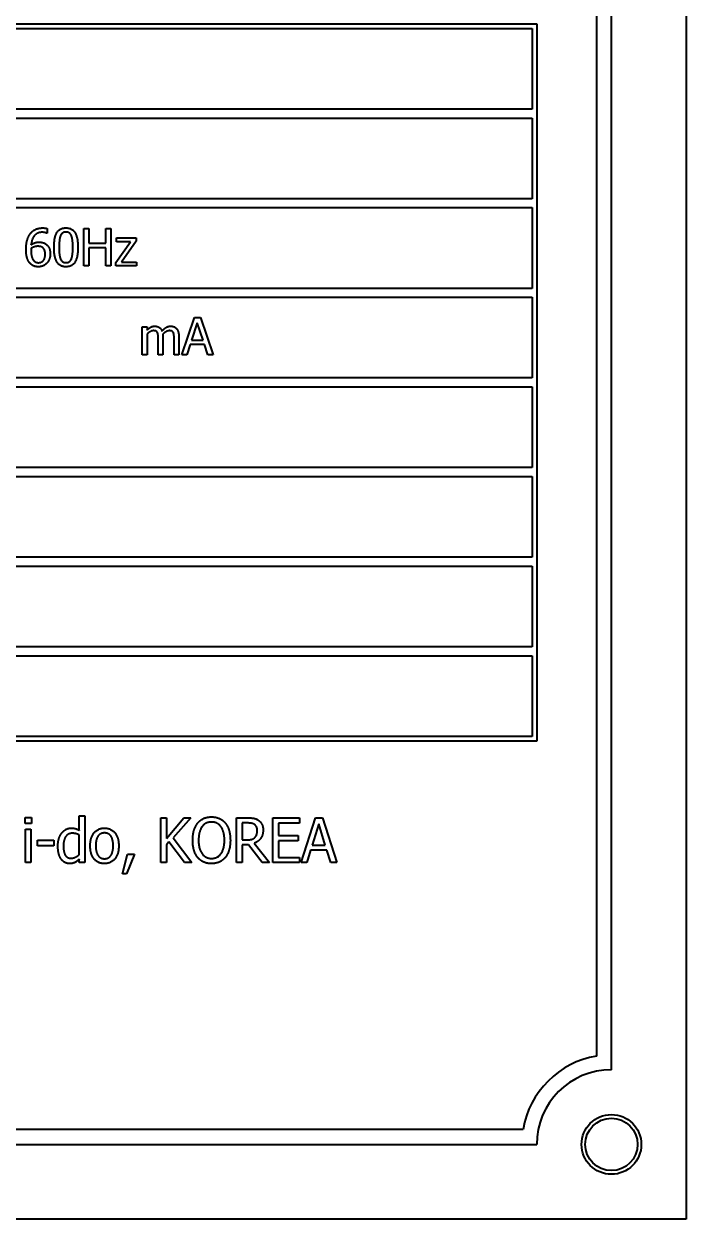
# Model space of a CAD drawing. Header units: millimetres. Extents: x 0 to 5945, y 0 to 4205.
# Drawn here: x 4420.7 to 4465, y 1443.8 to 1523.8 of the extents above; entities that cross this region are included whole.
import ezdxf

# ---------------------------------------------------------------- set-up
doc = ezdxf.new("R2010")
doc.units = ezdxf.units.MM
doc.header["$LTSCALE"] = 5
doc.layers.add('가시적인 것(ISO)', color=3, linetype='Continuous', lineweight=40)

msp = doc.modelspace()

# ---------------------------------------------------------------- linework, layer by layer
at = {"layer": '가시적인 것(ISO)'}
for p, q in [((4465.0316, 1563.8118), (4465.0316, 1443.8118)), ((4460.0316, 1453.8118), (4460.0316, 1553.8118)), ((4459.0316, 1552.8957), (4459.0316, 1454.7279)), ((4363.0316, 1523.8118), (4455.0316, 1523.8118)), ((4363.3316, 1523.5118), (4454.7316, 1523.5118)), ((4454.7316, 1523.5118), (4454.7316, 1518.1118)), ((4455.0316, 1523.8118), (4455.0316, 1475.8118)), ((4454.7316, 1518.1118), (4363.3316, 1518.1118)), ((4363.3316, 1517.5118), (4454.7316, 1517.5118)), ((4454.7316, 1517.5118), (4454.7316, 1512.1118)), ((4454.7316, 1512.1118), (4363.3316, 1512.1118)), ((4363.3316, 1511.5118), (4454.7316, 1511.5118)), ((4454.7316, 1511.5118), (4454.7316, 1506.1118)), ((4422.254, 1509.7978), (4422.2398, 1509.7978)), ((4422.254, 1510.12), (4422.254, 1509.7978)), ((4424.7135, 1507.6078), (4424.7135, 1510.1078)), ((4424.7135, 1510.1078), (4425.0458, 1510.1078)), ((4425.0458, 1510.1078), (4425.0458, 1509.1273)), ((4426.1965, 1509.1273), (4426.1965, 1510.1078)), ((4426.1965, 1510.1078), (4426.5287, 1510.1078)), ((4426.5287, 1510.1078), (4426.5287, 1507.6078)), ((4425.0458, 1509.1273), (4426.1965, 1509.1273)), ((4426.1965, 1508.8315), (4425.0458, 1508.8315)), ((4425.0458, 1508.8315), (4425.0458, 1507.6078)), ((4426.1965, 1507.6078), (4426.1965, 1508.8315)), ((4426.865, 1507.8428), (4427.8456, 1509.2245)), ((4426.9056, 1509.2245), (4426.9056, 1509.4838)), ((4426.9056, 1509.4838), (4428.2244, 1509.4838)), ((4427.8456, 1509.2245), (4426.9056, 1509.2245)), ((4428.2244, 1509.2589), (4427.2398, 1507.8732)), ((4428.2244, 1509.4838), (4428.2244, 1509.2589)), ((4425.0458, 1507.6078), (4424.7135, 1507.6078)), ((4426.5287, 1507.6078), (4426.1965, 1507.6078)), ((4426.865, 1507.6078), (4426.865, 1507.8428)), ((4428.2427, 1507.6078), (4426.865, 1507.6078)), ((4427.2398, 1507.8732), (4428.2427, 1507.8732)), ((4428.2427, 1507.8732), (4428.2427, 1507.6078)), ((4454.7316, 1506.1118), (4363.3316, 1506.1118)), ((4363.3316, 1505.5118), (4454.7316, 1505.5118)), ((4454.7316, 1505.5118), (4454.7316, 1500.1118)), ((4431.2755, 1501.6503), (4432.1183, 1504.1503)), ((4432.1183, 1504.1503), (4432.5275, 1504.1503)), ((4432.5275, 1504.1503), (4433.3703, 1501.6503)), ((4428.6337, 1501.6503), (4428.6337, 1503.5264)), ((4428.6337, 1503.5264), (4428.9497, 1503.5264)), ((4428.9497, 1503.5264), (4428.9497, 1503.3197)), ((4432.3148, 1503.81), (4431.9299, 1502.6329)), ((4432.7018, 1502.6329), (4432.3148, 1503.81)), ((4428.9497, 1503.0523), (4428.9497, 1501.6503)), ((4429.6973, 1501.6503), (4429.6973, 1502.7362)), ((4430.0133, 1502.8862), (4430.0133, 1501.6503)), ((4430.7609, 1501.6503), (4430.7609, 1502.7362)), ((4431.077, 1502.8862), (4431.077, 1501.6503)), ((4431.9299, 1502.6329), (4432.7018, 1502.6329)), ((4428.9497, 1501.6503), (4428.6337, 1501.6503)), ((4430.0133, 1501.6503), (4429.6973, 1501.6503)), ((4431.077, 1501.6503), (4430.7609, 1501.6503)), ((4431.6118, 1501.6503), (4431.2755, 1501.6503)), ((4431.8387, 1502.3493), (4431.6118, 1501.6503)), ((4432.7929, 1502.3493), (4431.8387, 1502.3493)), ((4433.0198, 1501.6503), (4432.7929, 1502.3493)), ((4433.3703, 1501.6503), (4433.0198, 1501.6503)), ((4454.7316, 1500.1118), (4363.3316, 1500.1118)), ((4363.3316, 1499.5118), (4454.7316, 1499.5118)), ((4454.7316, 1499.5118), (4454.7316, 1494.1118)), ((4454.7316, 1494.1118), (4363.3316, 1494.1118)), ((4363.3316, 1493.5118), (4454.7316, 1493.5118)), ((4454.7316, 1493.5118), (4454.7316, 1488.1118)), ((4454.7316, 1488.1118), (4363.3316, 1488.1118)), ((4363.3316, 1487.5118), (4454.7316, 1487.5118)), ((4454.7316, 1487.5118), (4454.7316, 1482.1118)), ((4454.7316, 1482.1118), (4363.3316, 1482.1118)), ((4363.3316, 1481.5118), (4454.7316, 1481.5118)), ((4454.7316, 1481.5118), (4454.7316, 1476.1118)), ((4454.7316, 1476.1118), (4363.3316, 1476.1118)), ((4455.0316, 1475.8118), (4363.0316, 1475.8118)), ((4420.799, 1470.296), (4420.799, 1470.6898)), ((4420.799, 1470.6898), (4421.2074, 1470.6898)), ((4421.2074, 1470.6898), (4421.2074, 1470.296)), ((4424.4165, 1469.8316), (4424.4165, 1470.8041)), ((4424.4165, 1470.8041), (4424.7763, 1470.8041)), ((4424.7763, 1470.8041), (4424.7763, 1467.6704)), ((4429.8646, 1467.6704), (4429.8646, 1470.6704)), ((4429.8646, 1470.6704), (4430.2439, 1470.6704)), ((4430.2439, 1469.2895), (4431.4108, 1470.6704)), ((4430.2439, 1470.6704), (4430.2439, 1469.2895)), ((4431.8727, 1470.6704), (4430.6937, 1469.3308)), ((4431.4108, 1470.6704), (4431.8727, 1470.6704)), ((4434.9384, 1470.6704), (4435.6726, 1470.6704)), ((4434.9384, 1467.6704), (4434.9384, 1470.6704)), ((4437.3695, 1467.6704), (4437.3695, 1470.6704)), ((4437.3695, 1470.6704), (4439.1515, 1470.6704)), ((4439.1515, 1470.6704), (4439.1515, 1470.3154)), ((4439.2585, 1467.6704), (4440.2188, 1470.6704)), ((4440.2188, 1470.6704), (4440.688, 1470.6704)), ((4440.688, 1470.6704), (4441.6483, 1467.6704)), ((4421.2074, 1470.296), (4420.799, 1470.296)), ((4420.8209, 1467.6704), (4420.8209, 1469.9216)), ((4420.8209, 1469.9216), (4421.1807, 1469.9216)), ((4421.1807, 1469.9216), (4421.1807, 1467.6704)), ((4435.692, 1470.3251), (4435.3176, 1470.3251)), ((4435.3176, 1470.3251), (4435.3176, 1469.1971)), ((4439.1515, 1470.3154), (4437.7488, 1470.3154)), ((4437.7488, 1470.3154), (4437.7488, 1469.4937)), ((4440.4424, 1470.2619), (4440.0048, 1468.8495)), ((4440.8825, 1468.8495), (4440.4424, 1470.2619)), ((4421.6207, 1468.8008), (4421.6207, 1469.1655)), ((4421.6207, 1469.1655), (4422.7001, 1469.1655)), ((4422.7001, 1468.8008), (4421.6207, 1468.8008)), ((4422.7001, 1469.1655), (4422.7001, 1468.8008)), ((4424.4165, 1468.2174), (4424.4165, 1469.518)), ((4430.4116, 1469.0658), (4430.2439, 1468.8689)), ((4430.2439, 1468.8689), (4430.2439, 1467.6704)), ((4431.4497, 1467.6704), (4430.4116, 1469.0658)), ((4430.6937, 1469.3308), (4431.9408, 1467.6704)), ((4435.3176, 1469.1971), (4435.6507, 1469.1971)), ((4435.7504, 1468.864), (4435.3176, 1468.864)), ((4435.3176, 1468.864), (4435.3176, 1467.6704)), ((4436.6523, 1467.6704), (4435.7504, 1468.864)), ((4436.1296, 1468.9759), (4437.1434, 1467.6704)), ((4437.7488, 1469.4937), (4439.0567, 1469.4937)), ((4439.0567, 1469.1388), (4437.7488, 1469.1388)), ((4437.7488, 1469.1388), (4437.7488, 1468.0253)), ((4439.0567, 1469.4937), (4439.0567, 1469.1388)), ((4440.0048, 1468.8495), (4440.8825, 1468.8495)), ((4427.3047, 1466.924), (4427.6402, 1468.2441)), ((4428.1191, 1468.2441), (4427.5843, 1466.924)), ((4427.6402, 1468.2441), (4428.1191, 1468.2441)), ((4437.7488, 1468.0253), (4439.1515, 1468.0253)), ((4439.1515, 1468.0253), (4439.1515, 1467.6704)), ((4439.9003, 1468.5091), (4439.6426, 1467.6704)), ((4440.9894, 1468.5091), (4439.9003, 1468.5091)), ((4441.2471, 1467.6704), (4440.9894, 1468.5091)), ((4421.1807, 1467.6704), (4420.8209, 1467.6704)), ((4424.4165, 1467.6704), (4424.4165, 1467.8989)), ((4424.7763, 1467.6704), (4424.4165, 1467.6704)), ((4430.2439, 1467.6704), (4429.8646, 1467.6704)), ((4431.9408, 1467.6704), (4431.4497, 1467.6704)), ((4435.3176, 1467.6704), (4434.9384, 1467.6704)), ((4437.1434, 1467.6704), (4436.6523, 1467.6704)), ((4439.1515, 1467.6704), (4437.3695, 1467.6704)), ((4439.6426, 1467.6704), (4439.2585, 1467.6704)), ((4441.6483, 1467.6704), (4441.2471, 1467.6704)), ((4427.5843, 1466.924), (4427.3047, 1466.924)), ((4454.1155, 1449.8118), (4315.9477, 1449.8118)), ((4315.0316, 1448.8118), (4455.0316, 1448.8118)), ((4465.0316, 1443.8118), (4305.0316, 1443.8118))]:
    msp.add_line(p, q, dxfattribs=at)
for radius in [2, 1.75]:
    msp.add_circle((4460.0316, 1448.8118), radius, dxfattribs=at)
for radius, start, end in [(6, 99.594068, 170.405932), (5, 90, 180)]:
    msp.add_arc((4460.0316, 1448.8118), radius, start, end, dxfattribs=at)
for points in [[(4420.8501, 1508.7059), (4420.8501, 1509.032), (4420.9838, 1509.5567), (4421.1236, 1509.7512)], [(4421.1236, 1509.7512), (4421.2593, 1509.9417), (4421.6888, 1510.1544), (4421.9704, 1510.1544)], [(4421.9258, 1509.8647), (4421.6138, 1509.8647), (4421.2309, 1509.4433), (4421.1945, 1509.03)], [(4422.2398, 1509.7978), (4422.1932, 1509.8221), (4422.0231, 1509.8647), (4421.9258, 1509.8647)], [(4421.9704, 1510.1544), (4422.0535, 1510.1544), (4422.1993, 1510.1382), (4422.254, 1510.12)], [(4422.724, 1508.8558), (4422.724, 1509.5324), (4423.115, 1510.1585), (4423.5243, 1510.1585)], [(4423.1515, 1509.6175), (4423.1009, 1509.4899), (4423.0644, 1509.1009), (4423.0644, 1508.8558)], [(4423.5243, 1509.8809), (4423.3845, 1509.8809), (4423.2042, 1509.7492), (4423.1515, 1509.6175)], [(4423.5243, 1510.1585), (4423.9355, 1510.1585), (4424.3225, 1509.5102), (4424.3225, 1508.8578)], [(4423.891, 1509.6216), (4423.8403, 1509.7492), (4423.6641, 1509.8809), (4423.5243, 1509.8809)], [(4423.9821, 1508.8578), (4423.9821, 1509.1151), (4423.9416, 1509.4939), (4423.891, 1509.6216)], [(4421.1945, 1509.03), (4421.314, 1509.1131), (4421.5652, 1509.2042), (4421.7151, 1509.2042)], [(4421.6402, 1508.9267), (4421.5227, 1508.9267), (4421.3018, 1508.8558), (4421.1945, 1508.7889)], [(4421.9603, 1508.8396), (4421.8934, 1508.8922), (4421.7273, 1508.9267), (4421.6402, 1508.9267)], [(4421.7151, 1509.2042), (4421.861, 1509.2042), (4422.0798, 1509.1455), (4422.1993, 1509.0563)], [(4422.1304, 1508.404), (4422.1304, 1508.558), (4422.0494, 1508.7666), (4421.9603, 1508.8396)], [(4422.1993, 1509.0563), (4422.3371, 1508.953), (4422.4708, 1508.6329), (4422.4708, 1508.4182)], [(4423.5243, 1507.5551), (4423.111, 1507.5551), (4422.724, 1508.1973), (4422.724, 1508.8558)], [(4423.0644, 1508.8558), (4423.0644, 1508.5924), (4423.0968, 1508.2399), (4423.1495, 1508.1021)], [(4424.3225, 1508.8578), (4424.3225, 1508.1852), (4423.9315, 1507.5551), (4423.5243, 1507.5551)], [(4423.893, 1508.0961), (4423.9416, 1508.2196), (4423.9821, 1508.6005), (4423.9821, 1508.8578)], [(4421.1256, 1507.782), (4420.9959, 1507.9178), (4420.8501, 1508.3736), (4420.8501, 1508.7059)], [(4421.1945, 1508.7889), (4421.1924, 1508.7525), (4421.1884, 1508.6836), (4421.1884, 1508.6309)], [(4421.1884, 1508.6309), (4421.1884, 1508.3716), (4421.2897, 1508.0535), (4421.3667, 1507.9704)], [(4421.6787, 1507.8286), (4421.8812, 1507.8286), (4422.1304, 1508.1163), (4422.1304, 1508.404)], [(4422.4708, 1508.4182), (4422.4708, 1508.2257), (4422.3432, 1507.8995), (4422.2358, 1507.7901)], [(4423.1495, 1508.1021), (4423.1981, 1507.9725), (4423.3784, 1507.8327), (4423.5243, 1507.8327)], [(4423.5243, 1507.8327), (4423.662, 1507.8327), (4423.8424, 1507.9644), (4423.893, 1508.0961)], [(4421.6766, 1507.5551), (4421.5085, 1507.5551), (4421.2309, 1507.6686), (4421.1256, 1507.782)], [(4421.3667, 1507.9704), (4421.4376, 1507.8914), (4421.5915, 1507.8286), (4421.6787, 1507.8286)], [(4422.2358, 1507.7901), (4422.1244, 1507.6747), (4421.8448, 1507.5551), (4421.6766, 1507.5551)], [(4428.9497, 1503.3197), (4429.0733, 1503.4433), (4429.3164, 1503.579), (4429.4623, 1503.579)], [(4429.3812, 1503.2792), (4429.28, 1503.2792), (4429.0551, 1503.1516), (4428.9497, 1503.0523)], [(4429.6446, 1503.1475), (4429.6122, 1503.2144), (4429.4886, 1503.2792), (4429.3812, 1503.2792)], [(4429.4623, 1503.579), (4429.6284, 1503.579), (4429.8857, 1503.4271), (4429.9526, 1503.2549)], [(4429.9526, 1503.2549), (4430.0964, 1503.4149), (4430.3679, 1503.579), (4430.5259, 1503.579)], [(4430.4449, 1503.2792), (4430.3476, 1503.2792), (4430.1248, 1503.1597), (4430.0073, 1503.0462)], [(4430.7082, 1503.1475), (4430.6758, 1503.2144), (4430.5522, 1503.2792), (4430.4449, 1503.2792)], [(4430.5259, 1503.579), (4430.6475, 1503.579), (4430.846, 1503.5041), (4430.9189, 1503.419)], [(4430.9189, 1503.419), (4430.9939, 1503.3339), (4431.077, 1503.0786), (4431.077, 1502.8862)], [(4429.6973, 1502.7362), (4429.6973, 1502.8659), (4429.677, 1503.0867), (4429.6446, 1503.1475)], [(4430.0073, 1503.0462), (4430.0093, 1503.0179), (4430.0133, 1502.9388), (4430.0133, 1502.8862)], [(4430.7609, 1502.7362), (4430.7609, 1502.8659), (4430.7406, 1503.0867), (4430.7082, 1503.1475)], [(4432.3468, 1470.3276), (4432.5121, 1470.5269), (4432.9765, 1470.7336), (4433.2633, 1470.7336)], [(4433.2633, 1470.7336), (4433.5551, 1470.7336), (4434.0219, 1470.5196), (4434.1823, 1470.3276)], [(4435.6726, 1470.6704), (4435.9181, 1470.6704), (4436.2488, 1470.6144), (4436.3971, 1470.5123)], [(4436.3971, 1470.5123), (4436.5454, 1470.4102), (4436.7204, 1470.0918), (4436.7204, 1469.8559)], [(4422.9821, 1468.779), (4422.9821, 1469.0755), (4423.128, 1469.5083), (4423.2569, 1469.6712)], [(4423.2569, 1469.6712), (4423.3736, 1469.817), (4423.7042, 1469.9848), (4423.8865, 1469.9848)], [(4423.9449, 1469.6371), (4423.6677, 1469.6371), (4423.3541, 1469.1995), (4423.3541, 1468.7862)], [(4423.8865, 1469.9848), (4424.047, 1469.9848), (4424.2852, 1469.9094), (4424.4165, 1469.8316)], [(4424.4165, 1469.518), (4424.2828, 1469.5861), (4424.0689, 1469.6371), (4423.9449, 1469.6371)], [(4425.1458, 1468.796), (4425.1458, 1469.36), (4425.671, 1469.9848), (4426.1013, 1469.9848)], [(4426.1013, 1469.659), (4425.8217, 1469.659), (4425.5178, 1469.2336), (4425.5178, 1468.796)], [(4426.1013, 1469.9848), (4426.534, 1469.9848), (4427.0543, 1469.3624), (4427.0543, 1468.796)], [(4426.6823, 1468.796), (4426.6823, 1469.2336), (4426.3808, 1469.659), (4426.1013, 1469.659)], [(4432.004, 1469.1704), (4432.004, 1469.5472), (4432.1815, 1470.1209), (4432.3468, 1470.3276)], [(4432.6313, 1470.0772), (4432.5194, 1469.924), (4432.3979, 1469.4621), (4432.3979, 1469.1704)], [(4433.2658, 1470.3884), (4433.0591, 1470.3884), (4432.7504, 1470.2376), (4432.6313, 1470.0772)], [(4433.8979, 1470.0772), (4433.7836, 1470.2328), (4433.4651, 1470.3884), (4433.2658, 1470.3884)], [(4434.1313, 1469.1704), (4434.1313, 1469.467), (4434.0097, 1469.9264), (4433.8979, 1470.0772)], [(4434.1823, 1470.3276), (4434.3452, 1470.1282), (4434.5251, 1469.5448), (4434.5251, 1469.1704)], [(4436.1467, 1470.223), (4436.0664, 1470.279), (4435.8525, 1470.3251), (4435.692, 1470.3251)], [(4436.7204, 1469.8559), (4436.7204, 1469.5277), (4436.4043, 1469.0828), (4436.1296, 1468.9759)], [(4436.3266, 1469.8243), (4436.3266, 1469.9556), (4436.239, 1470.1574), (4436.1467, 1470.223)], [(4436.1661, 1469.3527), (4436.2488, 1469.4354), (4436.3266, 1469.6687), (4436.3266, 1469.8243)], [(4432.3444, 1468.0156), (4432.1791, 1468.2149), (4432.004, 1468.8008), (4432.004, 1469.1704)], [(4432.3979, 1469.1704), (4432.3979, 1468.5796), (4432.8695, 1467.9524), (4433.2658, 1467.9524)], [(4433.2658, 1467.9524), (4433.662, 1467.9524), (4434.1313, 1468.5796), (4434.1313, 1469.1704)], [(4434.5251, 1469.1704), (4434.5251, 1468.8057), (4434.3501, 1468.2149), (4434.1823, 1468.0156)], [(4435.6507, 1469.1971), (4435.8136, 1469.1971), (4436.0737, 1469.2579), (4436.1661, 1469.3527)], [(4423.2034, 1467.9086), (4423.0964, 1468.0569), (4422.9821, 1468.4945), (4422.9821, 1468.779)], [(4423.3541, 1468.7862), (4423.3541, 1468.3875), (4423.5948, 1467.967), (4423.8622, 1467.967)], [(4423.8622, 1467.967), (4424.0032, 1467.967), (4424.2901, 1468.1031), (4424.4165, 1468.2174)], [(4426.1013, 1467.6072), (4425.6564, 1467.6072), (4425.1458, 1468.2465), (4425.1458, 1468.796)], [(4425.5178, 1468.796), (4425.5178, 1468.3705), (4425.8217, 1467.9329), (4426.1013, 1467.9329)], [(4427.0543, 1468.796), (4427.0543, 1468.2271), (4426.534, 1467.6072), (4426.1013, 1467.6072)], [(4426.1013, 1467.9329), (4426.3784, 1467.9329), (4426.6823, 1468.3632), (4426.6823, 1468.796)], [(4433.2633, 1467.6072), (4432.974, 1467.6072), (4432.5121, 1467.8138), (4432.3444, 1468.0156)], [(4434.1823, 1468.0156), (4434.0073, 1467.8065), (4433.5429, 1467.6072), (4433.2633, 1467.6072)], [(4423.7771, 1467.6072), (4423.6021, 1467.6072), (4423.3055, 1467.7603), (4423.2034, 1467.9086)], [(4424.1272, 1467.6874), (4424.0518, 1467.6485), (4423.8865, 1467.6072), (4423.7771, 1467.6072)], [(4424.4165, 1467.8989), (4424.3314, 1467.826), (4424.2099, 1467.7287), (4424.1272, 1467.6874)]]:
    msp.add_open_spline(points, degree=2, dxfattribs=at)

doc.saveas('drawing.dxf')
